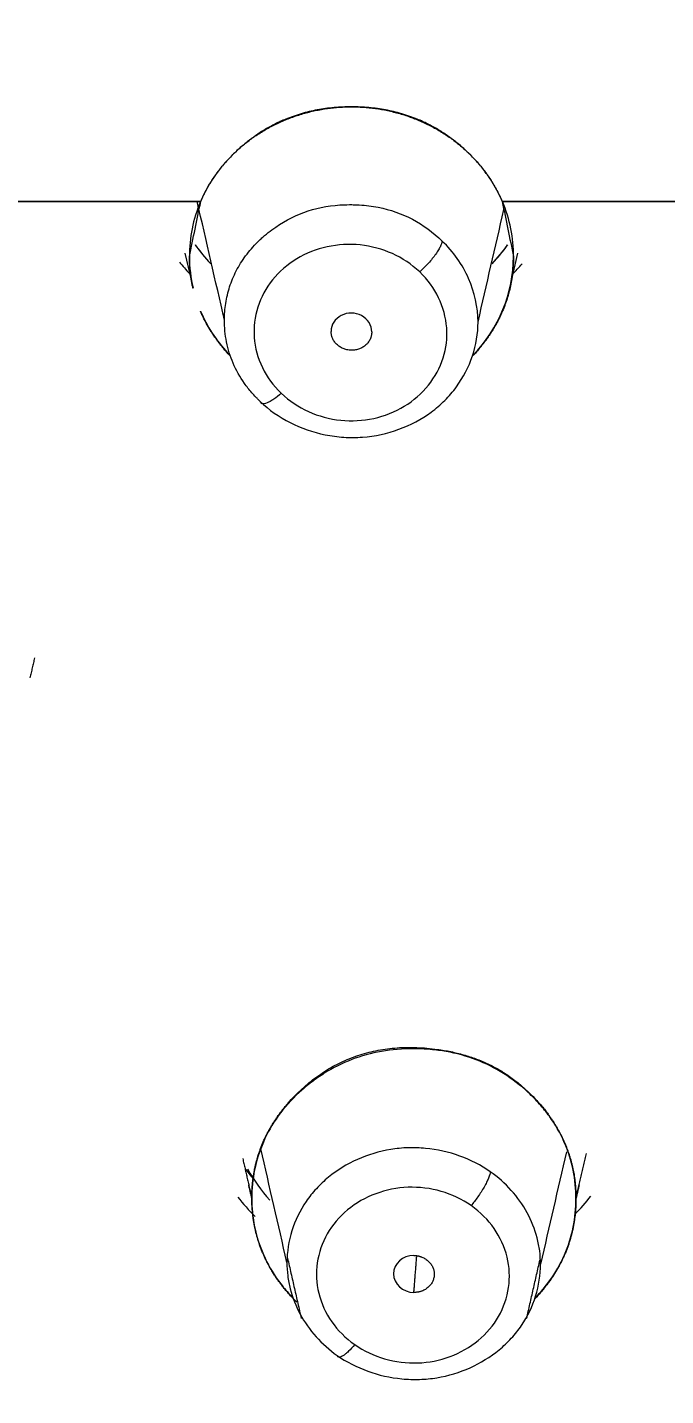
# Model space of a CAD drawing. Header units: millimetres. Extents: x 8883 to 11259, y -10160 to -6800.
# Drawn here: x 9700.94 to 9707.23, y -8413.56 to -8400.08 of the extents above; entities that cross this region are included whole.
import ezdxf

# ---------------------------------------------------------------- set-up
doc = ezdxf.new("R2010")
doc.units = ezdxf.units.MM
doc.layers.add('DIM', color=5, linetype='Continuous', lineweight=13)
doc.styles.add('ARIAL', font='arial.ttf')
doc.dimstyles.get("Standard").update_dxf_attribs({"dimtxt": 15, "dimasz": 15, "dimexe": 0.18, "dimexo": 0.0625, "dimgap": 4, "dimtad": 0, "dimdec": 1, "dimdsep": 46, "dimtxsty": 'ARIAL', "dimcen": 0, "dimclrd": 5, "dimclre": 5, "dimclrt": 5, "dimadec": 0, "dimazin": 0, "dimtfac": 1, "dimtdec": 1, "dimtofl": 0, "dimtmove": 0, "dimatfit": 3, "dimfxl": 1, "dimtolj": 1, "dimtzin": 0, "dimarcsym": 0})

# ---------------------------------------------------------------- blocks, each defined once
blk = doc.blocks.new('*D185')
at = {"layer": 'Defpoints', "color": 0, "transparency": 16777216}
for p in [(9678.596, -7626.145), (9989.37, -9683.127), (10114.894, -9683.127)]:
    blk.add_point(p, dxfattribs=at)
at = {"layer": 'DIM', "color": 5, "lineweight": -2, "transparency": 16777216}
for p, q in [((9678.658, -7626.145), (10115.074, -7626.145)), ((10114.894, -7644.145), (10114.894, -8614.508)), ((10114.894, -9665.127), (10114.894, -8694.764)), ((9989.433, -9683.127), (10115.074, -9683.127))]:
    blk.add_line(p, q, dxfattribs=at)
at = {"layer": 'DIM', "color": 5, "transparency": 16777216}
for points in [[(10111.894, -7644.145), (10117.894, -7644.145), (10114.894, -7626.145)], [(10111.894, -9665.127), (10117.894, -9665.127), (10114.894, -9683.127)]]:
    blk.add_solid(points, dxfattribs=at)
at = {"layer": 'DIM', "color": 5, "transparency": 16777216, "insert": (10114.894, -8654.636), "char_height": 18, "attachment_point": 5, "rotation": 90, "style": 'ARIAL'}
blk.add_mtext('\\A1;(2280)', dxfattribs=at)

msp = doc.modelspace()

# ---------------------------------------------------------------- linework, layer by layer
at = {"linetype": 'Continuous', "lineweight": 18}
for p, q in [((9695.125, -8401.793), (9702.651, -8401.793)), ((9702.65, -8401.793), (9695.411, -8401.793)), ((9713.162, -8401.793), (9705.619, -8401.793)), ((9705.619, -8401.793), (9713.163, -8401.793)), ((9702.494, -8402.301), (9702.576, -8402.647)), ((9705.693, -8402.647), (9705.774, -8402.301))]:
    msp.add_line(p, q, dxfattribs=at)
for centre, major_axis, ratio, start_param, end_param in [((9704.134, -8402.334), (1.595, 0), 0.924527, 3.141606, 3.35547), ((9704.134, -8401.295), (1.834, 0), 0.924527, 3.715915, 3.833823), ((9704.134, -8401.295), (-1.834, 0), 0.924527, 0.575991, 0.714124), ((9704.134, -8402.334), (1.595, 0), 0.924527, 5.559996, 6.283074), ((9704.134, -8401.295), (1.834, 0), 0.924527, 5.56916, 5.706605), ((9704.134, -8401.295), (-1.834, 0), 0.924527, 2.449411, 2.56673), ((9704.134, -8401.19), (-2.133, 0), 0.924527, 0.65296, 0.727279), ((9704.134, -8401.19), (-2.133, 0), 0.924527, 2.407736, 2.477637), ((9704.134, -8402.334), (1.595, 0), 0.924527, 3.514114, 3.841809), ((9704.134, -8403.074), (-0.2, 0.013), 0.914294, 3.201044, 6.342639), ((9704.749, -8410.546), (1.841, 0), 0.924527, 3.61612, 3.832743), ((9704.749, -8410.441), (-2.14, 0), 0.924527, 0.625962, 0.75143), ((9704.749, -8410.441), (-2.14, 0), 0.924527, 2.404447, 2.521619), ((9704.749, -8412.358), (-0.2, 0.012), 0.910877, 4.768723, 7.910311)]:
    msp.add_ellipse(centre, major_axis=major_axis, ratio=ratio, start_param=start_param, end_param=end_param, dxfattribs=at)
for points, weights, knots in [([(9705.621, -8401.793), (9705.507, -8401.524), (9704.81, -8400.859), (9703.459, -8400.859), (9702.762, -8401.524), (9702.648, -8401.793)], [0.939243678483, 0.920838500512, 0.920838500512, 0.920838500512, 0.920838500512, 0.939255001609], [0, 0, 0, 0.162652, 0.499975, 0.837298, 1, 1, 1]), ([(9702.65, -8401.793), (9703.048, -8400.859), (9704.134, -8400.859), (9705.221, -8400.859), (9705.619, -8401.793)], [1, 0.826519464328, 1, 0.826519460951, 1], [0, 0, 0, 0.5, 0.5, 1, 1, 1]), ([(9704.334, -8403.076), (9704.334, -8403.153), (9704.215, -8403.259), (9704.048, -8403.255), (9703.934, -8403.146), (9703.935, -8403.073)], [1, 0.922369618366, 0.922369618366, 0.922369618366, 0.922369618366, 0.993816222934], [0, 0, 0, 0.252567, 0.505134, 0.757701, 1, 1, 1])]:
    msp.add_rational_spline(points, weights, degree=2, knots=knots, dxfattribs=at)
for points, degree in [([(9702.65, -8401.793), (9700.237, -8401.793), (9697.824, -8401.793), (9695.411, -8401.793)], 3), ([(9702.539, -8402.334), (9702.576, -8402.153), (9702.613, -8401.973), (9702.65, -8401.793)], 3), ([(9713.162, -8401.793), (9710.648, -8401.793), (9708.133, -8401.793), (9705.619, -8401.793)], 3), ([(9705.619, -8401.793), (9705.656, -8401.974), (9705.692, -8402.154), (9705.73, -8402.334)], 3), ([(9704.806, -8402.485), (9704.724, -8402.409), (9704.548, -8402.29), (9704.221, -8402.202), (9703.892, -8402.221), (9703.584, -8402.342), (9703.342, -8402.553), (9703.194, -8402.828), (9703.157, -8403.13), (9703.24, -8403.437), (9703.363, -8403.604), (9703.443, -8403.681)], 3), ([(9703.443, -8403.681), (9703.525, -8403.757), (9703.701, -8403.877), (9704.028, -8403.964), (9704.357, -8403.946), (9704.665, -8403.824), (9704.907, -8403.613), (9705.055, -8403.338), (9705.092, -8403.036), (9705.009, -8402.73), (9704.886, -8402.563), (9704.806, -8402.485)], 3), ([(9701.014, -8406.288), (9700.969, -8406.484)], 1), ([(9703.064, -8411.222), (9703.153, -8411.612)], 1), ([(9703.499, -8412.244), (9703.413, -8411.871), (9703.328, -8411.498), (9703.242, -8411.125)], 3), ([(9706.25, -8411.156), (9706.165, -8411.525), (9706.08, -8411.894), (9705.996, -8412.263)], 3), ([(9706.345, -8411.617), (9706.447, -8411.17)], 1), ([(9703.153, -8411.612), (9703.123, -8411.482)], 1), ([(9705.313, -8411.685), (9705.22, -8411.622), (9705.026, -8411.528), (9704.689, -8411.487), (9704.368, -8411.551), (9704.083, -8411.713), (9703.879, -8411.955), (9703.779, -8412.247), (9703.793, -8412.55), (9703.925, -8412.841), (9704.075, -8412.988), (9704.166, -8413.054)], 3), ([(9706.376, -8411.481), (9706.345, -8411.617)], 1), ([(9704.166, -8413.054), (9704.259, -8413.117), (9704.453, -8413.211), (9704.79, -8413.252), (9705.111, -8413.188), (9705.396, -8413.026), (9705.6, -8412.785), (9705.7, -8412.493), (9705.686, -8412.189), (9705.554, -8411.899), (9705.405, -8411.751), (9705.313, -8411.685)], 3), ([(9703.505, -8412.203), (9703.64, -8412.797)], 1), ([(9705.859, -8412.797), (9705.99, -8412.219)], 1)]:
    msp.add_open_spline(points, degree=degree, dxfattribs=at)
for points, knots in [([(9702.648, -8401.793), (9702.611, -8401.88), (9702.583, -8401.969), (9702.547, -8402.15), (9702.539, -8402.242), (9702.539, -8402.334)], [0, 0, 0, 0, 0.5, 0.5, 1, 1, 1, 1]), ([(9705.73, -8402.334), (9705.73, -8402.242), (9705.721, -8402.151), (9705.686, -8401.969), (9705.658, -8401.88), (9705.621, -8401.793)], [0, 0, 0, 0, 0.5, 0.5, 1, 1, 1, 1]), ([(9702.574, -8402.647), (9702.573, -8402.642), (9702.569, -8402.626), (9702.563, -8402.597), (9702.557, -8402.56), (9702.551, -8402.523), (9702.547, -8402.486), (9702.544, -8402.448), (9702.541, -8402.41), (9702.54, -8402.372), (9702.539, -8402.347), (9702.539, -8402.334)], [0, 0, 0, 0, 0.043972, 0.161493, 0.279439, 0.397882, 0.516893, 0.636542, 0.756898, 0.878029, 1, 1, 1, 1]), ([(9705.73, -8402.334), (9705.73, -8402.34), (9705.73, -8402.352), (9705.729, -8402.37), (9705.729, -8402.388), (9705.728, -8402.406), (9705.727, -8402.424), (9705.726, -8402.442), (9705.724, -8402.46), (9705.723, -8402.478), (9705.721, -8402.496), (9705.719, -8402.513), (9705.716, -8402.531), (9705.714, -8402.548), (9705.711, -8402.566), (9705.708, -8402.583), (9705.705, -8402.6), (9705.701, -8402.618), (9705.698, -8402.635), (9705.694, -8402.652), (9705.69, -8402.669), (9705.685, -8402.686), (9705.681, -8402.703), (9705.676, -8402.719), (9705.671, -8402.736), (9705.666, -8402.753), (9705.66, -8402.77), (9705.655, -8402.786), (9705.649, -8402.803), (9705.643, -8402.819), (9705.637, -8402.835), (9705.63, -8402.852), (9705.623, -8402.868), (9705.616, -8402.884), (9705.609, -8402.9), (9705.602, -8402.916), (9705.594, -8402.932), (9705.586, -8402.948), (9705.578, -8402.964), (9705.57, -8402.98), (9705.561, -8402.995), (9705.553, -8403.011), (9705.544, -8403.026), (9705.535, -8403.042), (9705.525, -8403.057), (9705.516, -8403.073), (9705.506, -8403.088), (9705.496, -8403.103), (9705.485, -8403.118), (9705.475, -8403.134), (9705.464, -8403.149), (9705.453, -8403.164), (9705.442, -8403.179), (9705.431, -8403.193), (9705.4, -8403.233), (9705.368, -8403.271), (9705.338, -8403.303), (9705.335, -8403.307)], [0, 0, 0, 0, 0.017184, 0.034305, 0.051365, 0.068366, 0.085311, 0.102201, 0.11904, 0.135829, 0.152572, 0.16927, 0.185927, 0.202544, 0.219125, 0.235671, 0.252186, 0.268671, 0.28513, 0.301564, 0.317978, 0.334372, 0.35075, 0.367115, 0.383468, 0.399814, 0.416153, 0.432489, 0.448825, 0.465162, 0.481504, 0.497854, 0.514213, 0.530585, 0.546971, 0.563375, 0.5798, 0.596247, 0.612719, 0.629219, 0.645749, 0.662312, 0.67891, 0.695545, 0.712221, 0.728939, 0.745703, 0.762513, 0.779373, 0.796285, 0.813252, 0.830275, 0.847356, 0.864499, 0.881705, 0.985318, 1, 1, 1, 1]), ([(9702.939, -8403.311), (9702.916, -8403.287), (9702.885, -8403.252), (9702.848, -8403.206), (9702.824, -8403.175), (9702.801, -8403.143), (9702.778, -8403.111), (9702.757, -8403.079), (9702.737, -8403.047), (9702.718, -8403.014), (9702.699, -8402.981), (9702.682, -8402.948), (9702.666, -8402.914), (9702.654, -8402.889), (9702.648, -8402.875), (9702.647, -8402.872)], [0, 0, 0, 0, 0.185823, 0.260468, 0.334567, 0.408161, 0.481293, 0.554005, 0.62634, 0.698342, 0.770056, 0.841526, 0.912799, 0.98392, 1, 1, 1, 1]), ([(9703.236, -8403.763), (9703.229, -8403.756), (9703.222, -8403.749), (9703.208, -8403.734), (9703.186, -8403.713), (9703.139, -8403.661), (9703.103, -8403.615), (9703.036, -8403.52), (9702.999, -8403.454), (9702.94, -8403.317), (9702.919, -8403.247), (9702.89, -8403.104), (9702.884, -8403.032), (9702.884, -8402.96)], [0, 0, 0, 0, 0.03125, 0.03125, 0.0625, 0.125, 0.25, 0.25, 0.5, 0.5, 0.75, 0.75, 1, 1, 1, 1]), ([(9703.236, -8403.763), (9703.322, -8403.844), (9703.422, -8403.914), (9703.638, -8404.024), (9703.755, -8404.065), (9703.936, -8404.102), (9703.997, -8404.11), (9704.12, -8404.118), (9704.182, -8404.118), (9704.366, -8404.104), (9704.487, -8404.077), (9704.716, -8403.994), (9704.824, -8403.937), (9704.967, -8403.831), (9705.012, -8403.793), (9705.095, -8403.71), (9705.133, -8403.665), (9705.236, -8403.525), (9705.289, -8403.422), (9705.362, -8403.205), (9705.381, -8403.093), (9705.381, -8402.979)], [0, 0, 0, 0, 0.125, 0.125, 0.25, 0.25, 0.3125, 0.3125, 0.375, 0.375, 0.5, 0.5, 0.625, 0.625, 0.6875, 0.6875, 0.75, 0.75, 0.875, 0.875, 1, 1, 1, 1]), ([(9703.153, -8411.612), (9703.153, -8411.606), (9703.153, -8411.593), (9703.154, -8411.575), (9703.154, -8411.556), (9703.155, -8411.538), (9703.156, -8411.52), (9703.157, -8411.502), (9703.159, -8411.484), (9703.16, -8411.466), (9703.162, -8411.448), (9703.164, -8411.43), (9703.166, -8411.412), (9703.169, -8411.394), (9703.172, -8411.377), (9703.175, -8411.359), (9703.178, -8411.342), (9703.181, -8411.324), (9703.185, -8411.307), (9703.189, -8411.289), (9703.193, -8411.272), (9703.197, -8411.255), (9703.202, -8411.238), (9703.207, -8411.221), (9703.211, -8411.204), (9703.217, -8411.187), (9703.222, -8411.171), (9703.228, -8411.154), (9703.234, -8411.137), (9703.24, -8411.121), (9703.246, -8411.104), (9703.252, -8411.088), (9703.259, -8411.071), (9703.266, -8411.055), (9703.273, -8411.039), (9703.281, -8411.023), (9703.288, -8411.007), (9703.296, -8410.991), (9703.304, -8410.975), (9703.312, -8410.959), (9703.321, -8410.944), (9703.33, -8410.928), (9703.339, -8410.912), (9703.348, -8410.897), (9703.357, -8410.881), (9703.367, -8410.866), (9703.377, -8410.851), (9703.387, -8410.836), (9703.397, -8410.821), (9703.407, -8410.806), (9703.418, -8410.791), (9703.429, -8410.776), (9703.44, -8410.761), (9703.452, -8410.746), (9703.463, -8410.732), (9703.475, -8410.717), (9703.487, -8410.702), (9703.499, -8410.688), (9703.512, -8410.674), (9703.542, -8410.639), (9703.592, -8410.587), (9703.663, -8410.52), (9703.736, -8410.458), (9703.811, -8410.401), (9703.889, -8410.35), (9703.968, -8410.304), (9704.05, -8410.263), (9704.134, -8410.228), (9704.219, -8410.197), (9704.307, -8410.173), (9704.397, -8410.153), (9704.49, -8410.139), (9704.584, -8410.129), (9704.68, -8410.125), (9704.778, -8410.127), (9704.878, -8410.133), (9704.968, -8410.143), (9705.046, -8410.155), (9705.112, -8410.167), (9705.176, -8410.182), (9705.239, -8410.198), (9705.3, -8410.217), (9705.36, -8410.238), (9705.419, -8410.261), (9705.477, -8410.287), (9705.533, -8410.315), (9705.588, -8410.345), (9705.64, -8410.377), (9705.692, -8410.412), (9705.745, -8410.452), (9705.805, -8410.501), (9705.871, -8410.56), (9705.931, -8410.619), (9705.98, -8410.671), (9706.017, -8410.713), (9706.046, -8410.75), (9706.07, -8410.782), (9706.089, -8410.81), (9706.108, -8410.837), (9706.126, -8410.864), (9706.143, -8410.892), (9706.16, -8410.92), (9706.175, -8410.948), (9706.191, -8410.976), (9706.205, -8411.005), (9706.219, -8411.034), (9706.232, -8411.063), (9706.244, -8411.092), (9706.256, -8411.121), (9706.266, -8411.151), (9706.277, -8411.18), (9706.286, -8411.21), (9706.295, -8411.24), (9706.303, -8411.271), (9706.31, -8411.301), (9706.317, -8411.332), (9706.323, -8411.363), (9706.328, -8411.394), (9706.332, -8411.425), (9706.336, -8411.457), (9706.339, -8411.488), (9706.342, -8411.52), (9706.343, -8411.552), (9706.344, -8411.585), (9706.345, -8411.606), (9706.345, -8411.617)], [0, 0, 0, 0, 0.003962, 0.007909, 0.011842, 0.015761, 0.019667, 0.02356, 0.027441, 0.03131, 0.035168, 0.039015, 0.042851, 0.046678, 0.050496, 0.054305, 0.058105, 0.061898, 0.065684, 0.069463, 0.073236, 0.077003, 0.080766, 0.084524, 0.088278, 0.092029, 0.095777, 0.099522, 0.103266, 0.107009, 0.110751, 0.114494, 0.118236, 0.12198, 0.125726, 0.129474, 0.133224, 0.136978, 0.140736, 0.144499, 0.148266, 0.152039, 0.155818, 0.159604, 0.163397, 0.167198, 0.171007, 0.174825, 0.178653, 0.18249, 0.186338, 0.190197, 0.194068, 0.19795, 0.201846, 0.205754, 0.209676, 0.213611, 0.217562, 0.221527, 0.242239, 0.262399, 0.282067, 0.30131, 0.320197, 0.338801, 0.357198, 0.375466, 0.393684, 0.41193, 0.430284, 0.448821, 0.467613, 0.486731, 0.50624, 0.5262, 0.546667, 0.560155, 0.57345, 0.58657, 0.599536, 0.612367, 0.625085, 0.637711, 0.650268, 0.663382, 0.675957, 0.688024, 0.700861, 0.714338, 0.72848, 0.74851, 0.768599, 0.780977, 0.792595, 0.803473, 0.810482, 0.817446, 0.824367, 0.831248, 0.838093, 0.844905, 0.851687, 0.858442, 0.865174, 0.871885, 0.878579, 0.885259, 0.891929, 0.898592, 0.905252, 0.911911, 0.918573, 0.925243, 0.931922, 0.938614, 0.945324, 0.952054, 0.958807, 0.965587, 0.972397, 0.97924, 0.986119, 0.993038, 1, 1, 1, 1]), ([(9706.345, -8411.617), (9706.345, -8411.523), (9706.336, -8411.429), (9706.298, -8411.243), (9706.269, -8411.151), (9706.191, -8410.972), (9706.142, -8410.886), (9706.053, -8410.763), (9706.02, -8410.723), (9705.969, -8410.664), (9705.951, -8410.645), (9705.914, -8410.608), (9705.895, -8410.589), (9705.721, -8410.428), (9705.465, -8410.266), (9705.121, -8410.171), (9704.938, -8410.148), (9704.843, -8410.141), (9704.802, -8410.14), (9704.775, -8410.139), (9704.761, -8410.139), (9704.528, -8410.139), (9704.223, -8410.192), (9703.908, -8410.35), (9703.761, -8410.452), (9703.689, -8410.509), (9703.66, -8410.535), (9703.64, -8410.553), (9703.63, -8410.561), (9703.542, -8410.642), (9703.473, -8410.72), (9703.355, -8410.883), (9703.306, -8410.969), (9703.229, -8411.147), (9703.2, -8411.238), (9703.162, -8411.424), (9703.153, -8411.518), (9703.153, -8411.612)], [0, 0, 0, 0, 0.0625, 0.0625, 0.125, 0.125, 0.1875, 0.1875, 0.21875, 0.21875, 0.234375, 0.234375, 0.25, 0.25, 0.375, 0.4375, 0.46875, 0.484375, 0.492188, 0.492188, 0.5, 0.5, 0.625, 0.6875, 0.71875, 0.734375, 0.742188, 0.742188, 0.75, 0.75, 0.8125, 0.8125, 0.875, 0.875, 0.9375, 0.9375, 1, 1, 1, 1]), ([(9703.183, -8411.434), (9703.182, -8411.433), (9703.15, -8411.4), (9703.122, -8411.365), (9703.098, -8411.329)], [0, 0, 0, 0, 0.041951, 1, 1, 1, 1]), ([(9705.501, -8411.351), (9705.499, -8411.367), (9705.491, -8411.398), (9705.466, -8411.454), (9705.441, -8411.501), (9705.411, -8411.551), (9705.368, -8411.616), (9705.334, -8411.66), (9705.313, -8411.685)], [0, 0, 0, 0, 0.249803, 0.374866, 0.499929, 0.624992, 0.750056, 1, 1, 1, 1]), ([(9703.153, -8411.612), (9703.153, -8411.706), (9703.162, -8411.8), (9703.2, -8411.987), (9703.229, -8412.079), (9703.307, -8412.257), (9703.357, -8412.344), (9703.446, -8412.467), (9703.478, -8412.507), (9703.522, -8412.556), (9703.531, -8412.566), (9703.54, -8412.576)], [0, 0, 0, 0, 0.27533, 0.27533, 0.550661, 0.550661, 0.825991, 0.825991, 0.963656, 0.963656, 1, 1, 1, 1]), ([(9703.598, -8412.637), (9703.595, -8412.634), (9703.577, -8412.616), (9703.545, -8412.584), (9703.507, -8412.542), (9703.475, -8412.504), (9703.448, -8412.47), (9703.425, -8412.439), (9703.403, -8412.408), (9703.382, -8412.377), (9703.361, -8412.345), (9703.342, -8412.313), (9703.324, -8412.281), (9703.306, -8412.248), (9703.29, -8412.215), (9703.274, -8412.182), (9703.26, -8412.149), (9703.246, -8412.115), (9703.233, -8412.081), (9703.222, -8412.046), (9703.211, -8412.012), (9703.201, -8411.977), (9703.192, -8411.942), (9703.184, -8411.906), (9703.177, -8411.87), (9703.17, -8411.834), (9703.165, -8411.798), (9703.161, -8411.761), (9703.158, -8411.724), (9703.155, -8411.687), (9703.154, -8411.649), (9703.153, -8411.624), (9703.153, -8411.612)], [0, 0, 0, 0, 0.012359, 0.064209, 0.113078, 0.15903, 0.192266, 0.225279, 0.258089, 0.290712, 0.323169, 0.355476, 0.387653, 0.419719, 0.451693, 0.483595, 0.515445, 0.54726, 0.579063, 0.610871, 0.642704, 0.674582, 0.706525, 0.738551, 0.77068, 0.80293, 0.83532, 0.867868, 0.900593, 0.933511, 0.966642, 1, 1, 1, 1]), ([(9706.345, -8411.617), (9706.345, -8411.624), (9706.345, -8411.637), (9706.344, -8411.656), (9706.343, -8411.676), (9706.343, -8411.695), (9706.341, -8411.715), (9706.34, -8411.734), (9706.338, -8411.753), (9706.337, -8411.772), (9706.334, -8411.791), (9706.332, -8411.81), (9706.329, -8411.828), (9706.327, -8411.847), (9706.323, -8411.866), (9706.32, -8411.884), (9706.316, -8411.903), (9706.313, -8411.921), (9706.308, -8411.939), (9706.304, -8411.957), (9706.3, -8411.975), (9706.295, -8411.993), (9706.29, -8412.011), (9706.284, -8412.029), (9706.279, -8412.047), (9706.273, -8412.065), (9706.267, -8412.082), (9706.26, -8412.1), (9706.254, -8412.117), (9706.247, -8412.134), (9706.24, -8412.152), (9706.232, -8412.169), (9706.225, -8412.186), (9706.217, -8412.203), (9706.209, -8412.22), (9706.201, -8412.237), (9706.192, -8412.254), (9706.183, -8412.27), (9706.174, -8412.287), (9706.165, -8412.303), (9706.155, -8412.32), (9706.146, -8412.336), (9706.135, -8412.353), (9706.125, -8412.369), (9706.115, -8412.385), (9706.104, -8412.401), (9706.093, -8412.417), (9706.081, -8412.433), (9706.07, -8412.449), (9706.058, -8412.464), (9706.046, -8412.48), (9706.034, -8412.495), (9706.021, -8412.511), (9706.009, -8412.526), (9705.983, -8412.556), (9705.961, -8412.581), (9705.943, -8412.6)], [0, 0, 0, 0, 0.018233, 0.03639, 0.054472, 0.072483, 0.090425, 0.108301, 0.126114, 0.143868, 0.161564, 0.179205, 0.196796, 0.214338, 0.231834, 0.249288, 0.266703, 0.284081, 0.301425, 0.31874, 0.336027, 0.35329, 0.370532, 0.387757, 0.404966, 0.422164, 0.439353, 0.456536, 0.473718, 0.4909, 0.508086, 0.525278, 0.542481, 0.559698, 0.57693, 0.594182, 0.611456, 0.628756, 0.646084, 0.663444, 0.680837, 0.698268, 0.71574, 0.733254, 0.750814, 0.768423, 0.786084, 0.803799, 0.821571, 0.839403, 0.857297, 0.875257, 0.893284, 0.911382, 0.929553, 1, 1, 1, 1]), ([(9705.947, -8412.591), (9705.997, -8412.539), (9706.043, -8412.484), (9706.143, -8412.346), (9706.192, -8412.26), (9706.269, -8412.082), (9706.298, -8411.991), (9706.336, -8411.805), (9706.345, -8411.711), (9706.345, -8411.617)], [0, 0, 0, 0, 0.188202, 0.188202, 0.458801, 0.458801, 0.729401, 0.729401, 1, 1, 1, 1]), ([(9703.499, -8412.244), (9703.499, -8412.288), (9703.502, -8412.332), (9703.512, -8412.419), (9703.521, -8412.463), (9703.554, -8412.591), (9703.587, -8412.675), (9703.715, -8412.912), (9703.84, -8413.053), (9703.993, -8413.161)], [0, 0, 0, 0, 0.125, 0.125, 0.25, 0.25, 0.5, 0.5, 1, 1, 1, 1]), ([(9703.993, -8413.161), (9704.085, -8413.225), (9704.187, -8413.277), (9704.403, -8413.355), (9704.516, -8413.38), (9704.689, -8413.397), (9704.747, -8413.399), (9704.862, -8413.395), (9704.919, -8413.39), (9705.089, -8413.362), (9705.199, -8413.328), (9705.406, -8413.235), (9705.503, -8413.176), (9705.631, -8413.07), (9705.671, -8413.032), (9705.745, -8412.952), (9705.779, -8412.909), (9705.869, -8412.775), (9705.916, -8412.677), (9705.979, -8412.474), (9705.995, -8412.368), (9705.995, -8412.263)], [0, 0, 0, 0, 0.125, 0.125, 0.25, 0.25, 0.3125, 0.3125, 0.375, 0.375, 0.5, 0.5, 0.625, 0.625, 0.6875, 0.6875, 0.75, 0.75, 0.875, 0.875, 1, 1, 1, 1]), ([(9704.166, -8413.054), (9704.146, -8413.078), (9704.115, -8413.112), (9704.075, -8413.148), (9704.048, -8413.167), (9704.026, -8413.178), (9704.003, -8413.181), (9703.995, -8413.171), (9703.993, -8413.161)], [0, 0, 0, 0, 0.249962, 0.375035, 0.500107, 0.625179, 0.750251, 1, 1, 1, 1])]:
    msp.add_open_spline(points, degree=3, knots=knots, dxfattribs=at)
at = {"linetype": 'Continuous', "lineweight": 13}
for points, degree in [([(9702.884, -8402.96), (9702.795, -8402.571), (9702.705, -8402.182), (9702.616, -8401.793)], 3), ([(9705.381, -8402.979), (9705.465, -8402.61), (9705.55, -8402.241), (9705.635, -8401.872)], 3), ([(9704.749, -8412.54), (9704.777, -8412.186)], 1)]:
    msp.add_open_spline(points, degree=degree, dxfattribs=at)
for points, knots in [([(9702.884, -8402.96), (9702.884, -8402.905), (9702.888, -8402.85), (9702.905, -8402.74), (9702.918, -8402.686), (9702.952, -8402.579), (9702.974, -8402.527), (9703.027, -8402.424), (9703.057, -8402.375), (9703.128, -8402.279), (9703.167, -8402.234), (9703.222, -8402.179), (9703.233, -8402.169), (9703.256, -8402.148), (9703.268, -8402.137), (9703.303, -8402.107), (9703.423, -8402.011), (9703.658, -8401.883), (9703.924, -8401.828), (9704.082, -8401.823), (9704.131, -8401.822), (9704.147, -8401.823), (9704.179, -8401.824), (9704.26, -8401.827), (9704.586, -8401.868), (9704.848, -8402.007), (9705.028, -8402.181)], [0, 0, 0, 0, 0.0625, 0.0625, 0.125, 0.125, 0.1875, 0.1875, 0.25, 0.25, 0.3125, 0.3125, 0.328125, 0.328125, 0.34375, 0.34375, 0.375, 0.5, 0.625, 0.65625, 0.65625, 0.671875, 0.671875, 0.6875, 0.75, 1, 1, 1, 1]), ([(9705.028, -8402.181), (9705.026, -8402.196), (9705.016, -8402.226), (9704.986, -8402.278), (9704.957, -8402.321), (9704.922, -8402.366), (9704.871, -8402.425), (9704.831, -8402.463), (9704.806, -8402.485)], [0, 0, 0, 0, 0.249822, 0.374882, 0.499942, 0.625002, 0.750062, 1, 1, 1, 1]), ([(9705.381, -8402.979), (9705.38, -8402.833), (9705.348, -8402.686), (9705.227, -8402.414), (9705.139, -8402.287), (9705.028, -8402.181)], [0, 0, 0, 0, 0.5, 0.5, 1, 1, 1, 1]), ([(9703.443, -8403.681), (9703.419, -8403.702), (9703.382, -8403.732), (9703.334, -8403.762), (9703.302, -8403.777), (9703.275, -8403.785), (9703.248, -8403.785), (9703.239, -8403.773), (9703.236, -8403.763)], [0, 0, 0, 0, 0.249947, 0.375011, 0.500076, 0.62514, 0.750204, 1, 1, 1, 1]), ([(9705.501, -8411.351), (9705.409, -8411.287), (9705.308, -8411.235), (9705.092, -8411.157), (9704.979, -8411.132), (9704.807, -8411.115), (9704.749, -8411.113), (9704.634, -8411.117), (9704.577, -8411.122), (9704.407, -8411.15), (9704.297, -8411.183), (9704.09, -8411.276), (9703.994, -8411.335), (9703.866, -8411.44), (9703.825, -8411.478), (9703.752, -8411.558), (9703.718, -8411.6), (9703.627, -8411.734), (9703.58, -8411.831), (9703.517, -8412.033), (9703.5, -8412.139), (9703.499, -8412.244)], [0, 0, 0, 0, 0.125, 0.125, 0.25, 0.25, 0.3125, 0.3125, 0.375, 0.375, 0.5, 0.5, 0.625, 0.625, 0.6875, 0.6875, 0.75, 0.75, 0.875, 0.875, 1, 1, 1, 1]), ([(9705.995, -8412.263), (9705.995, -8412.219), (9705.993, -8412.175), (9705.982, -8412.088), (9705.973, -8412.045), (9705.94, -8411.917), (9705.907, -8411.834), (9705.778, -8411.598), (9705.654, -8411.458), (9705.501, -8411.351)], [0, 0, 0, 0, 0.125, 0.125, 0.25, 0.25, 0.5, 0.5, 1, 1, 1, 1])]:
    msp.add_open_spline(points, degree=3, knots=knots, dxfattribs=at)
at = {"linetype": 'Continuous', "lineweight": 18}
msp.add_rational_spline([(9704.749, -8412.176), (9704.832, -8412.177), (9704.949, -8412.285), (9704.949, -8412.436), (9704.832, -8412.541), (9704.749, -8412.54)], [1, 0.923879412457, 0.923879412457, 0.923879412457, 0.923879412457, 1], degree=2, dxfattribs=at)

# ---------------------------------------------------------------- dimensions: what is measured, and where the dimension line sits
at = {"layer": 'DIM', "color": 3}
dim = msp.add_linear_dim(base=(10114.894, -9683.127), p1=(9678.596, -7626.145), p2=(9989.37, -9683.127), angle=90, text='(2280)', dimstyle='Standard', override={"dimtxt": 18, "dimasz": 18, "dimgap": 5}, dxfattribs=at)
dim.commit()
dim.dimension.update_dxf_attribs({"geometry": '*D185', "text_midpoint": (10114.894, -8654.636)})

doc.saveas('drawing.dxf')
